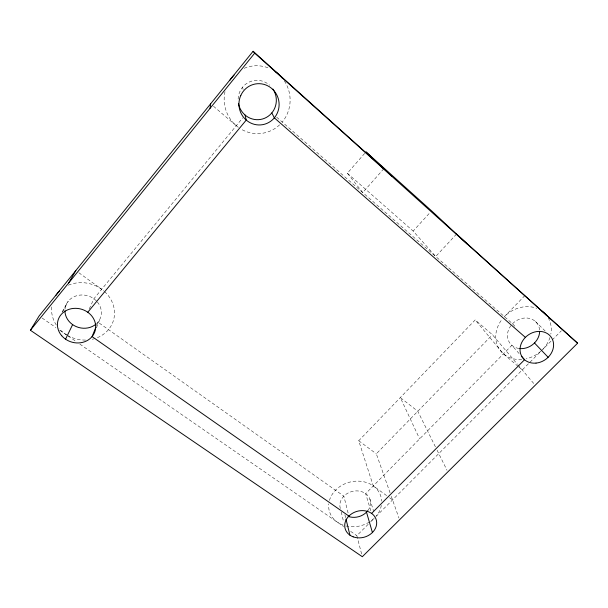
<?xml version="1.0" encoding="UTF-8"?>
<svg xmlns="http://www.w3.org/2000/svg" width="608" height="608" viewBox="0 0 608 608"><rect width="100%" height="100%" fill="white"/><g stroke="black" fill="none" stroke-linecap="round" stroke-linejoin="round"><path stroke-width="0.46" stroke-dasharray="3.04 2.28" d="M96.467 327.735L100.191 318.501M96.558 325.561L97.934 322.164L343.839 496.143L348.202 513.357M89.3 308.887L93.883 298.771L242.721 117.884M62.654 311.615L68.278 301.188M62.1 312.223L66.036 304.92M383.815 168.75L362.748 192.569L347.35 173.227L364.739 153.315M456.532 234.088L435.723 256.485L413.151 231.063L430.312 212.26M386.62 495.596L373.259 485.921L358.728 440.747L475.182 319.922L492.419 334.742L517.385 364.192M524.924 295.541L504.404 316.639A29.055 25.027 -35.4 0 1 536.834 308.34M390.055 492.807L376.322 453.811L492.419 334.742M361.6 553.964L356.85 535.656L369.983 522.5M370.644 521.846L374.581 517.894M375.911 516.564L551.509 340.64M552.163 339.978L561.351 330.775M42.165 318.06L55.875 327.545M59.683 330.174L67.351 335.479M68.134 336.019L76.722 341.962M79.846 344.12L343.664 526.536M350.649 531.369L356.85 535.656M78.865 272.756L101.688 289.286M389.584 497.747L392.555 499.89M358.728 440.747L376.322 453.811M213.484 106.24L236.276 125.712M518.077 366.366L503.432 353.856L475.182 319.922M518.776 366.958L522.264 369.938M276.678 117.184L512.506 323.737L516.367 327.826M347.35 173.227L413.151 231.063M535.382 321.442L545.277 331.086M519.11 353.552L511.86 345.306L365.659 493.643L371.062 511.624M518.001 364.914L534.044 383.838M435.404 446.827L417.802 411.266L400.33 397.586L419.619 438.892M437.084 450.216L447.002 470.242M391.301 496.348L398.947 518.046M369.892 499.1L373.776 511.784M242.516 87.263L243.154 89.475M344.903 514.695L345.777 518.259M341.225 511.966L343.566 521.694M381.345 505.408A26.79 22.496 -15.6 0 1 376.458 515.812M373.996 518.472A26.79 22.496 -15.6 0 1 370.728 521.124M369.314 522.059A26.79 22.496 -15.6 0 1 345.808 525.943M343.117 525.137A26.79 22.496 -15.6 0 1 328.768 503.865M329.437 500.452A26.79 22.496 -15.6 0 1 357.968 481.118A26.79 22.496 -15.6 0 1 381.649 501.152M104.523 291.582A31.73 28.432 16.6 0 1 96.003 338.185M95.182 338.466A31.73 28.432 16.6 0 1 91.77 339.378M85.576 340.07A31.73 28.432 16.6 0 1 68.096 335.76M67.298 335.312A31.73 28.432 16.6 0 1 58.984 328.518M56.301 325.006A31.73 28.432 16.6 0 1 51.931 305.338M68.377 285.198A31.73 28.432 16.6 0 1 103.839 290.981M279.619 124.83A33.995 32.931 78.1 0 1 241.239 129.23M238.321 127.323A33.995 32.931 78.1 0 1 225.097 91.23M244.188 68.301A33.995 32.931 78.1 0 1 269.77 68.499M284.407 80.97A33.995 32.931 78.1 0 1 282.234 122.048M548.173 317.771A29.055 25.027 -35.4 0 1 550.84 334.058M549.974 337.486A29.055 25.027 -35.4 0 1 542.321 349.843M540.96 351.128A29.055 25.027 -35.4 0 1 526.224 358.788M521.748 359.457A29.055 25.027 -35.4 0 1 498.089 347.016A29.055 25.027 -35.4 0 1 501.912 319.512M512.506 323.737A16.842 14.508 -35.4 0 1 529.462 318.402A16.842 14.508 -35.4 0 1 539.615 330.212M518.913 348.468A16.842 14.508 -35.4 0 1 510.804 325.744M340.313 508.516A15.534 13.042 -15.6 0 1 358.021 490.945A15.534 13.042 -15.6 0 1 367.756 510.75M97.348 301.956A18.392 16.484 16.5 0 1 96.748 323.448M64.98 309.115A18.392 16.484 16.5 0 1 77.414 295.534A18.392 16.484 16.5 0 1 96.733 301.264M238.123 99.089A19.707 19.091 78.1 0 1 249.508 81.92A19.707 19.091 78.1 0 1 269.618 85.196"/><path stroke-width="0.91" d="M210.041 108.33L210.634 103.808M95.866 327.264L92.082 336.596L348.886 516.07M65.565 339.188L72.626 324.611M68.734 282.895L75.825 270.552M456.532 234.088L577.6 343.208L362.315 556.715L30.4 330.25L39.117 315.955L253.095 51.285L383.815 168.75M30.4 330.25L254.722 53.139L253.095 51.285M87.772 312.254L246.232 120.088L245.062 115.041M371.602 513.418L524.552 359.738L521.535 356.303M525.38 337.379L274.345 117.861L271.822 112.928M254.722 53.139L577.6 343.208M467.491 244.287L431.589 210.87L365.986 151.894L391.696 176.198M534.485 342.988L548.15 357.291M366.502 512.179L372.415 532.517M345.998 519.148L349.942 535.177M229.611 80.636A33.995 32.931 78.1 0 1 234.042 75.156M275.158 71.501A33.995 32.931 78.1 0 1 282.31 78.098M272.969 89.072A19.707 19.091 78.1 0 1 264.556 118.294A19.707 19.091 78.1 0 1 238.435 103.375M96.087 324.041A18.392 16.484 16.5 0 1 76.312 326.648A18.392 16.484 16.5 0 1 64.912 310.848M539.63 331.793A16.842 14.508 -35.4 0 1 519.711 348.566M367.756 510.75A15.534 13.042 -15.6 0 1 348.186 516.39M542.062 311.129A29.055 25.027 -35.4 0 1 546.584 315.446M55.655 295.746A31.73 28.432 16.6 0 1 59.63 290.928M240.806 95.41A20.672 20.064 78.6 0 0 260.809 124.906A20.672 20.064 78.6 0 0 275.462 92.644A20.672 20.064 78.6 0 0 240.806 95.41M536.013 363.098A17.594 15.002 -34.9 0 0 551.737 337.98A17.594 15.002 -34.9 0 0 522.698 340.761A17.594 15.002 -34.9 0 0 536.013 363.098M61.72 335.745A19.281 17.153 15.6 0 0 94.438 332.774A19.281 17.153 15.6 0 0 73.515 308.408A19.281 17.153 15.6 0 0 61.72 335.745M353.18 536.849A16.173 13.422 -15.6 0 0 376.679 522.47A16.173 13.422 -15.6 0 0 352.237 513.426A16.173 13.422 -15.6 0 0 353.18 536.849"/></g></svg>
